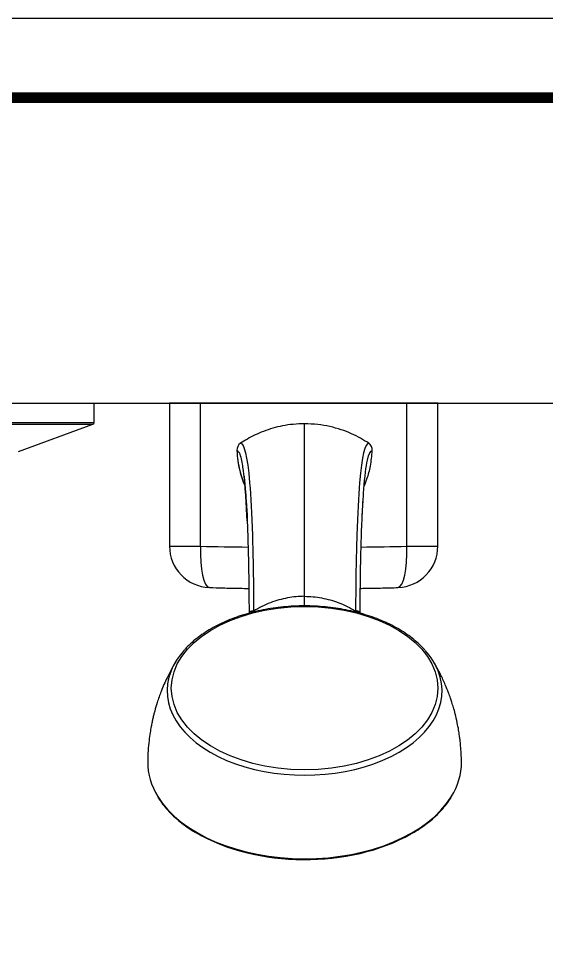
# Model space of a CAD drawing. Extents: x 1171 to 2300, y 0 to 827.
# Drawn here: x 1551.9 to 1679.8, y 603.2 to 826.8 of the extents above; entities that cross this region are included whole.
import ezdxf

# ---------------------------------------------------------------- set-up
doc = ezdxf.new("R2010")
doc.units = 0
doc.header["$LTSCALE"] = 10
doc.header["$MEASUREMENT"] = 0
doc.layers.get('0').update_dxf_attribs({"linetype": 'CONTINUOUS'})
doc.layers.add('1', color=7, linetype='CONTINUOUS')

msp = doc.modelspace()

# ---------------------------------------------------------------- linework, layer by layer
at = {"ltscale": 0.5}
msp.add_line((1291.12, 733.62), (1975.18, 733.62), dxfattribs=at)
at = {"lineweight": -3, "ltscale": 0.5}
msp.add_lwpolyline([(1171.26, 0), (2299.66, 0), (2299.66, 826.8), (1171.26, 826.8)], close=True, dxfattribs=at)
at = {"color": 5, "linetype": 'ByBlock', "lineweight": -3, "const_width": 2.6}
msp.add_lwpolyline([(1189.41, 35.4), (2281.41, 35.4), (2281.41, 807.6), (1189.41, 807.6)], close=True, dxfattribs=at)
at = {"layer": '1', "color": 7, "linetype": 'Continuous', "lineweight": -3}
for p, q in [((1519.02, 733.62), (1570.23, 733.62)), ((1570.23, 728.97), (1570.23, 733.62)), ((1519.02, 728.97), (1570.23, 728.97)), ((1519.25, 728.5), (1569.9, 728.5)), ((1551.9, 721.87), (1569.9, 728.5))]:
    msp.add_line(p, q, dxfattribs=at)
at = {"layer": '1', "color": 7, "linetype": 'Continuous'}
for p, q in [((1588.48, 733.62), (1588.48, 698.97)), ((1595.98, 733.62), (1588.48, 733.62)), ((1595.98, 698.97), (1595.98, 733.62)), ((1645.98, 733.62), (1595.98, 733.62)), ((1645.98, 698.97), (1645.98, 733.62)), ((1653.48, 733.62), (1645.98, 733.62)), ((1653.48, 698.97), (1653.48, 733.62)), ((1588.48, 698.97), (1595.98, 698.97)), ((1645.98, 698.97), (1653.48, 698.97))]:
    msp.add_line(p, q, dxfattribs=at)
at = {"layer": '1', "color": 7, "linetype": 'Continuous', "lineweight": -3}
msp.add_arc((1569.73, 728.97), 0.5, 290.2249, 0, dxfattribs=at)
at = {"layer": '1', "color": 7, "linetype": 'Continuous'}
for centre, start, end in [((1598.48, 698.97), 180, 268.0491), ((1643.48, 698.97), 271.9509, 0)]:
    msp.add_arc(centre, 10, start, end, dxfattribs=at)
for centre, major_axis, ratio, start_param, end_param in [((1606.3, 722.22), (1.5, 0.07), 0.010727, 2.977137, 3.179895), ((1598.48, 698.97), (-0.34, -9.99), 0.249864, 4.720899, 6.283961), ((1643.48, 698.97), (0.34, -9.99), 0.249864, 6.282755, 7.845471), ((1606.02, 683.55), (1.74, -0.99), 0.684175, 0.129436, 0.316805), ((1636.39, 683.55), (-1.74, -0.99), 0.684175, 5.96638, 6.260639), ((1621.21, 663.9), (33.3, 0), 0.612907, 2.637433, 2.901057), ((1621.21, 663.9), (33.3, 0), 0.612907, 0.241768, 0.50179), ((1621.21, 663.9), (33.3, 0), 0.612907, 2.901057, 6.524954), ((1621.21, 646.53), (-38, 0), 0.612907, 6.278701, 6.642681), ((1621.21, 646.53), (-38, 0), 0.612907, 2.778809, 3.146077), ((1621.21, 646.53), (-38, 0), 0.612907, 0.359496, 2.77881), ((1621.21, 646.16), (37.7, 0), 0.612907, 3.941186, 5.464289)]:
    msp.add_ellipse(centre, major_axis=major_axis, ratio=ratio, start_param=start_param, end_param=end_param, dxfattribs=at)
msp.add_ellipse((1621.21, 664.58), major_axis=(32.28, 0), ratio=0.612907, dxfattribs=at)
for points, knots in [([(1621.21, 728.62), (1620.29, 728.59), (1618.51, 728.54), (1615.92, 728.15), (1613.51, 727.57), (1611.27, 726.83), (1609.23, 725.95), (1607.37, 724.98), (1606.23, 724.25), (1605.68, 723.9)], [0, 0, 0, 0, 0.166314, 0.324879, 0.475645, 0.618567, 0.753616, 0.880766, 1, 1, 1, 1]), ([(1621.21, 686.83), (1621.21, 688.66), (1621.21, 692.22), (1621.21, 697.2), (1621.21, 701.83), (1621.21, 706.09), (1621.21, 711.26), (1621.21, 715.63), (1621.21, 719.19), (1621.21, 721.47), (1621.21, 723.42), (1621.21, 725.07), (1621.21, 726.46), (1621.21, 727.55), (1621.21, 728.3), (1621.21, 728.55), (1621.21, 728.62)], [0, 0, 0, 0, 0.066499, 0.133873, 0.201247, 0.268621, 0.335995, 0.470742, 0.538116, 0.60549, 0.672864, 0.740238, 0.807612, 0.874986, 0.94236, 1, 1, 1, 1]), ([(1636.73, 723.9), (1636.08, 724.31), (1634.74, 725.17), (1632.51, 726.27), (1630.03, 727.24), (1627.3, 727.99), (1624.33, 728.51), (1622.27, 728.58), (1621.21, 728.62)], [0, 0, 0, 0, 0.139879, 0.290529, 0.451919, 0.624003, 0.806723, 1, 1, 1, 1]), ([(1605.68, 723.9), (1606.54, 723.96), (1607.33, 720.95), (1608.16, 710.98), (1608.39, 706.79), (1608.72, 696.47), (1608.83, 690.35), (1608.85, 683.26)], [0, 0, 0, 0, 0.5, 0.5, 0.75, 0.75, 1, 1, 1, 1]), ([(1636.73, 723.9), (1635.87, 723.96), (1635.08, 720.95), (1634.25, 710.98), (1634.02, 706.79), (1633.69, 696.47), (1633.58, 690.35), (1633.56, 683.26)], [0, 0, 0, 0, 0.5, 0.5, 0.75, 0.75, 1, 1, 1, 1]), ([(1604.8, 722.15), (1604.87, 721.28), (1604.99, 719.64), (1605.45, 717.36), (1606.05, 715.29), (1606.55, 714), (1606.83, 713.36)], [0, 0, 0, 0, 0.286827, 0.54299, 0.768573, 1, 1, 1, 1]), ([(1607.08, 709.22), (1607.01, 710.47), (1606.84, 712.92), (1606.61, 715.52), (1606.38, 717.47), (1606.14, 719.09), (1605.78, 720.72), (1605.33, 721.92), (1604.97, 722.07), (1604.8, 722.15)], [0, 0, 0, 0, 0.140286, 0.299517, 0.381611, 0.486987, 0.634341, 0.826938, 1, 1, 1, 1]), ([(1635.34, 709.38), (1635.41, 710.57), (1635.48, 711.66), (1635.81, 715.92), (1636.1, 718.26), (1636.78, 721.38), (1637.18, 722.15), (1637.61, 722.15)], [0, 0, 0, 0, 0.134705, 0.134705, 0.567353, 0.567353, 1, 1, 1, 1]), ([(1635.56, 713.33), (1635.84, 713.97), (1636.48, 715.61), (1637.29, 718.55), (1637.5, 720.88), (1637.61, 722.15)], [0, 0, 0, 0, 0.23015, 0.580554, 1, 1, 1, 1]), ([(1605.02, 719.93), (1605.05, 719.68), (1605.21, 718.58), (1605.61, 716.76), (1606.21, 714.89), (1606.62, 713.89), (1606.76, 713.57)], [0, 0, 0, 0, 0.112698, 0.507102, 0.844775, 1, 1, 1, 1]), ([(1606.54, 716.03), (1606.54, 716.03), (1606.54, 716.01), (1606.56, 715.83), (1606.58, 715.62), (1606.6, 715.38), (1606.63, 715.15), (1606.66, 714.79), (1606.71, 714.28), (1606.77, 713.57), (1606.85, 712.69), (1606.95, 711.41), (1607.07, 709.66), (1607.21, 707.71), (1607.32, 706.09), (1607.33, 705.56), (1607.33, 705.38), (1607.33, 705.36)], [0, 0, 0, 0, 0.026784, 0.09911, 0.162528, 0.217559, 0.269817, 0.323993, 0.385891, 0.456366, 0.536028, 0.618935, 0.745406, 0.874136, 0.936699, 0.992041, 1, 1, 1, 1]), ([(1635.85, 715.86), (1635.85, 715.86), (1635.86, 715.95), (1635.87, 716.04), (1635.87, 716.04), (1635.87, 716.04)], [0, 0, 0, 0, 0.006517, 0.978273, 1, 1, 1, 1]), ([(1607.05, 709.68), (1607.1, 708.99), (1607.19, 707.48), (1607.32, 704.77), (1607.43, 701.89), (1607.5, 699.43), (1607.56, 697.39), (1607.6, 695.69), (1607.64, 693.65), (1607.68, 691.25), (1607.71, 688.43), (1607.74, 685.51), (1607.75, 683.48), (1607.75, 682.57)], [0, 0, 0, 0, 0.12306, 0.247351, 0.36681, 0.479661, 0.530538, 0.590261, 0.659449, 0.738095, 0.826174, 0.923628, 1, 1, 1, 1]), ([(1607.29, 705.11), (1607.26, 705.73), (1607.19, 707.16), (1607.12, 708.48), (1607.08, 709.22)], [0, 0, 0, 0, 0.417635, 1, 1, 1, 1]), ([(1634.66, 682.57), (1634.66, 683.48), (1634.67, 685.51), (1634.7, 688.41), (1634.73, 691.23), (1634.77, 693.63), (1634.81, 695.66), (1634.85, 697.34), (1634.89, 698.78), (1634.93, 700.11), (1634.99, 702.03), (1635.08, 704.5), (1635.21, 707.36), (1635.31, 708.96), (1635.36, 709.68)], [0, 0, 0, 0, 0.076137, 0.17341, 0.261349, 0.339896, 0.409026, 0.46775, 0.51783, 0.566607, 0.616664, 0.740984, 0.871038, 1, 1, 1, 1]), ([(1598.14, 688.97), (1599.21, 688.93), (1601.66, 688.85), (1604.86, 688.78), (1606.97, 688.75), (1607.7, 688.74)], [0, 0, 0, 0, 0.340258, 0.773675, 1, 1, 1, 1]), ([(1634.71, 688.75), (1635.1, 688.76), (1636.91, 688.78), (1639.96, 688.83), (1642.58, 688.91), (1643.82, 688.95)], [0, 0, 0, 0, 0.12956, 0.58937, 1, 1, 1, 1]), ([(1621.21, 686.83), (1620.52, 686.81), (1619.14, 686.77), (1617.06, 686.47), (1614.98, 685.98), (1612.9, 685.29), (1610.83, 684.39), (1609.52, 683.64), (1608.85, 683.25)], [0, 0, 0, 0, 0.157598, 0.318344, 0.482594, 0.650703, 0.823038, 1, 1, 1, 1]), ([(1621.21, 686.83), (1621.89, 686.81), (1623.27, 686.77), (1625.35, 686.47), (1627.43, 685.98), (1629.51, 685.29), (1631.58, 684.39), (1632.89, 683.64), (1633.56, 683.25)], [0, 0, 0, 0, 0.157597, 0.318341, 0.482591, 0.6507, 0.823036, 1, 1, 1, 1]), ([(1621.21, 684.5), (1620.76, 684.5), (1619.47, 684.48), (1617.34, 684.38), (1614.83, 684.14), (1612.36, 683.78), (1609.94, 683.3), (1607.58, 682.71), (1605.3, 682.01), (1603.11, 681.2), (1601.02, 680.28), (1599.04, 679.27), (1597.19, 678.16), (1595.48, 676.97), (1593.92, 675.69), (1592.82, 674.65), (1592.28, 674.03), (1592.15, 673.88)], [0, 0, 0, 0, 0.038104, 0.110167, 0.182254, 0.254361, 0.3265, 0.398677, 0.470903, 0.543182, 0.615518, 0.687911, 0.760352, 0.832823, 0.905277, 0.977656, 1, 1, 1, 1]), ([(1650.31, 673.84), (1649.93, 674.26), (1649.1, 675.13), (1647.66, 676.39), (1646.03, 677.62), (1644.24, 678.77), (1642.33, 679.82), (1640.3, 680.78), (1638.15, 681.64), (1635.91, 682.39), (1633.59, 683.04), (1631.19, 683.57), (1628.75, 683.98), (1626.25, 684.28), (1623.73, 684.46), (1622.05, 684.5), (1621.21, 684.5)], [0, 0, 0, 0, 0.064172, 0.135912, 0.207856, 0.279922, 0.352047, 0.424181, 0.496294, 0.568373, 0.640414, 0.712417, 0.784387, 0.85633, 0.928255, 1, 1, 1, 1]), ([(1607.79, 682.77), (1607.79, 682.78), (1607.81, 682.86), (1607.85, 682.92), (1607.88, 682.98)], [0, 0, 0, 0, 0.142389, 1, 1, 1, 1]), ([(1607.88, 682.98), (1607.92, 683.04), (1607.97, 683.1), (1608.11, 683.19), (1608.23, 683.24), (1608.33, 683.26), (1608.37, 683.27), (1608.46, 683.28), (1608.47, 683.28), (1608.74, 683.28), (1608.84, 683.26), (1608.85, 683.26)], [0, 0, 0, 0, 0.25, 0.25, 0.5, 0.5, 0.625, 0.625, 0.75, 0.75, 1, 1, 1, 1]), ([(1608.85, 683.26), (1608.83, 683.24), (1608.81, 683.22), (1608.75, 683.18), (1608.72, 683.16), (1608.68, 683.12), (1608.67, 683.11), (1608.65, 683.1), (1608.65, 683.1), (1608.56, 683.03), (1608.47, 682.96), (1608.39, 682.89)], [0, 0, 0, 0, 0.14507, 0.14507, 0.350264, 0.350264, 0.426266, 0.426266, 0.445266, 0.445266, 1, 1, 1, 1]), ([(1589.9, 670.88), (1589.18, 669.65), (1587.95, 667.34), (1586.52, 664.04), (1585.56, 661.32), (1585, 659.42), (1584.67, 658.14), (1584.45, 657.24), (1584.24, 656.29), (1584.01, 655.14), (1583.76, 653.66), (1583.49, 651.72), (1583.28, 649.3), (1583.21, 647.53), (1583.21, 646.56)], [0, 0, 0, 0, 0.167641, 0.309131, 0.422696, 0.506692, 0.541795, 0.577986, 0.615261, 0.656643, 0.715072, 0.791926, 0.887013, 1, 1, 1, 1]), ([(1659.2, 646.56), (1659.2, 647.31), (1659.16, 648.66), (1659.03, 650.48), (1658.88, 651.9), (1658.72, 653.16), (1658.51, 654.56), (1658.17, 656.33), (1657.75, 658.17), (1657.29, 659.82), (1656.91, 661.08), (1656.51, 662.26), (1656, 663.69), (1655.21, 665.63), (1654.06, 668.12), (1653.08, 669.91), (1652.51, 670.88)], [0, 0, 0, 0, 0.087346, 0.158901, 0.214456, 0.254081, 0.308623, 0.380228, 0.465919, 0.530244, 0.581349, 0.620955, 0.67698, 0.759089, 0.866966, 1, 1, 1, 1]), ([(1585.7, 638.18), (1585.88, 637.87), (1586.4, 637.04), (1587.4, 635.74), (1588.73, 634.28), (1590.22, 632.88), (1591.87, 631.55), (1593.41, 630.47), (1594.43, 629.85), (1594.82, 629.63)], [0, 0, 0, 0, 0.095358, 0.256817, 0.418534, 0.580451, 0.74251, 0.904658, 1, 1, 1, 1]), ([(1647.07, 629.31), (1647.13, 629.35), (1647.87, 629.75), (1649.17, 630.59), (1650.95, 631.86), (1652.56, 633.2), (1654.02, 634.62), (1655.3, 636.1), (1656.18, 637.27), (1656.58, 637.95), (1656.67, 638.11)], [0, 0, 0, 0, 0.013851, 0.170486, 0.327134, 0.483769, 0.640358, 0.796856, 0.953207, 1, 1, 1, 1])]:
    msp.add_open_spline(points, degree=3, knots=knots, dxfattribs=at)
for points in [[(1605.68, 723.9), (1605.14, 723.53), (1604.77, 722.8), (1604.8, 722.15)], [(1637.61, 722.15), (1637.64, 722.8), (1637.27, 723.53), (1636.73, 723.9)], [(1635.13, 705.37), (1635.2, 706.8), (1635.27, 708.14), (1635.34, 709.38)], [(1595.98, 698.97), (1599.81, 698.86), (1603.66, 698.79), (1607.52, 698.76)], [(1634.9, 698.76), (1638.63, 698.8), (1642.32, 698.86), (1645.98, 698.97)], [(1621.21, 684.58), (1621.21, 685.34), (1621.21, 686.09), (1621.21, 686.83)], [(1608.12, 682.82), (1608.36, 682.98), (1608.6, 683.12), (1608.85, 683.26)], [(1608.85, 683.25), (1608.85, 683.25), (1608.85, 683.25), (1608.85, 683.26)], [(1634.53, 682.98), (1634.34, 683.26), (1633.98, 683.32), (1633.56, 683.26)], [(1633.56, 683.25), (1633.56, 683.25), (1633.56, 683.25), (1633.56, 683.26)], [(1633.56, 683.26), (1633.72, 683.14), (1633.89, 683.02), (1634.05, 682.9)], [(1634.29, 682.82), (1634.06, 682.98), (1633.81, 683.12), (1633.56, 683.26)], [(1634.66, 682.52), (1634.65, 682.7), (1634.61, 682.87), (1634.53, 682.98)]]:
    msp.add_open_spline(points, degree=3, dxfattribs=at)

doc.saveas('drawing.dxf')
